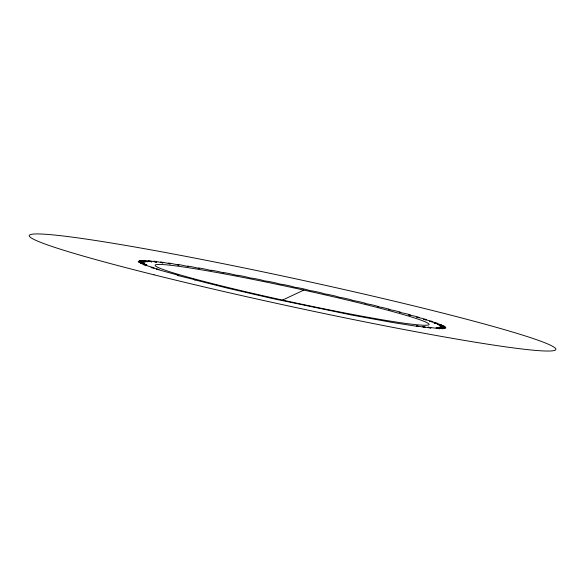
<?xml version="1.0" encoding="UTF-8"?>
<svg xmlns="http://www.w3.org/2000/svg" width="585" height="585" viewBox="0 0 585 585"><rect width="100%" height="100%" fill="white"/><g stroke="black" fill="none" stroke-linecap="round" stroke-linejoin="round"><path stroke-width="0.88" d="M282.511 300.076L303.834 290.094M194.498 279.784L227.141 288.061L272.054 298.445L352.272 315.154L392.396 322.474L417.493 326.415L418.604 326.488L416.6 325.83L424.337 327.329L425.193 327.359L422.772 326.598L430.15 328.01L430.984 328.031L428.118 327.161L439.54 328.748L439.942 328.719L436.059 327.607L442.743 328.763L438.538 327.476L444.629 328.514L439.942 327.095L445.902 327.995L440.234 326.459L445.682 327.249L445.273 327.037L439.357 325.567L444.125 326.13L437.287 324.419A7.013 0.366 11.8 0 0 441.492 324.851A7.013 0.366 11.8 0 0 433.997 323.008A7.093 0.373 11.8 0 0 437.492 323.271A7.093 0.373 11.8 0 0 429.47 321.348A7.166 0.388 11.8 0 0 432.205 321.421A7.166 0.388 11.8 0 0 423.708 319.432A7.232 0.395 11.8 0 0 425.624 319.315A7.232 0.395 11.8 0 0 416.732 317.282A7.298 0.402 11.9 0 0 417.785 316.96A7.298 0.402 11.9 0 0 408.557 314.905A7.364 0.41 11.9 0 0 408.718 314.386A7.364 0.41 11.9 0 0 399.241 312.324A7.415 0.417 11.9 0 0 398.48 311.6A7.415 0.417 11.9 0 0 388.849 309.56A7.466 0.424 11.9 0 0 387.146 308.631A7.466 0.424 11.9 0 0 377.464 306.628A7.51 0.431 12 0 0 374.817 305.509A7.51 0.431 12 0 0 365.179 303.564A7.546 0.431 12 0 0 361.603 302.255A7.546 0.431 12 0 0 352.111 300.39A7.583 0.439 12 0 0 347.629 298.906A7.583 0.439 12 0 0 338.393 297.151A7.605 0.439 12.1 0 0 333.04 295.505A7.605 0.439 12.1 0 0 324.17 293.875A7.62 0.446 12.1 0 0 317.999 292.083A7.62 0.446 12.1 0 0 309.589 290.599A7.627 0.446 12.2 0 0 302.672 288.683A7.627 0.446 12.2 0 0 294.818 287.359A7.627 0.446 12.2 0 0 287.22 285.334A7.627 0.446 12.2 0 0 280.018 284.193A7.62 0.446 12.3 0 0 271.828 282.08A7.62 0.446 12.3 0 0 265.356 281.136A7.605 0.446 12.3 0 0 256.669 278.965A7.605 0.446 12.3 0 0 250.987 278.219A7.583 0.439 12.4 0 0 241.905 276.01A7.583 0.439 12.4 0 0 237.079 275.476A7.554 0.431 12.4 0 0 227.704 273.253A7.554 0.431 12.4 0 0 223.77 272.932A7.517 0.431 12.4 0 0 214.205 270.716A7.517 0.431 12.4 0 0 211.192 270.614A7.473 0.424 12.5 0 0 201.547 268.427A7.473 0.424 12.5 0 0 199.47 268.537A7.429 0.417 12.5 0 0 189.847 266.409A7.429 0.417 12.5 0 0 188.706 266.723A7.371 0.41 12.5 0 0 179.207 264.676A7.371 0.41 12.5 0 0 178.995 265.188A7.312 0.402 12.5 0 0 169.701 263.228A7.312 0.402 12.5 0 0 170.396 263.93A7.247 0.395 12.6 0 0 161.401 262.087A7.247 0.395 12.6 0 0 162.966 262.957A7.174 0.388 12.6 0 0 154.352 261.239A7.174 0.388 12.6 0 0 156.751 262.277A7.1 0.38 12.6 0 0 148.575 260.691A7.1 0.38 12.6 0 0 151.749 261.883A7.027 0.366 12.6 0 0 144.085 260.442A7.027 0.366 12.6 0 0 147.983 261.766L140.97 260.471L145.438 261.919L139.215 260.778L144.1 262.329L138.221 261.393L143.925 262.987L138.682 262.139L139.106 262.38L144.883 263.886L140.415 263.287L146.93 264.998L143.047 264.522L154.052 267.813L151.032 267.389L151.537 267.652L159.01 269.488L156.429 269.166L178.769 275.367L177.343 275.221L178.63 275.703L195.353 279.835L194.534 279.769M154.067 274.833A269.4 14.025 12.2 0 0 555.75 349.662A269.4 14.025 12.2 0 0 167.793 252.954A269.4 14.025 12.2 0 0 154.067 274.833M216.501 284.646A140.195 7.152 12.2 0 0 428.82 324.77A140.195 7.152 12.2 0 0 230.768 275.082A140.195 7.152 12.2 0 0 216.501 284.646"/></g></svg>
